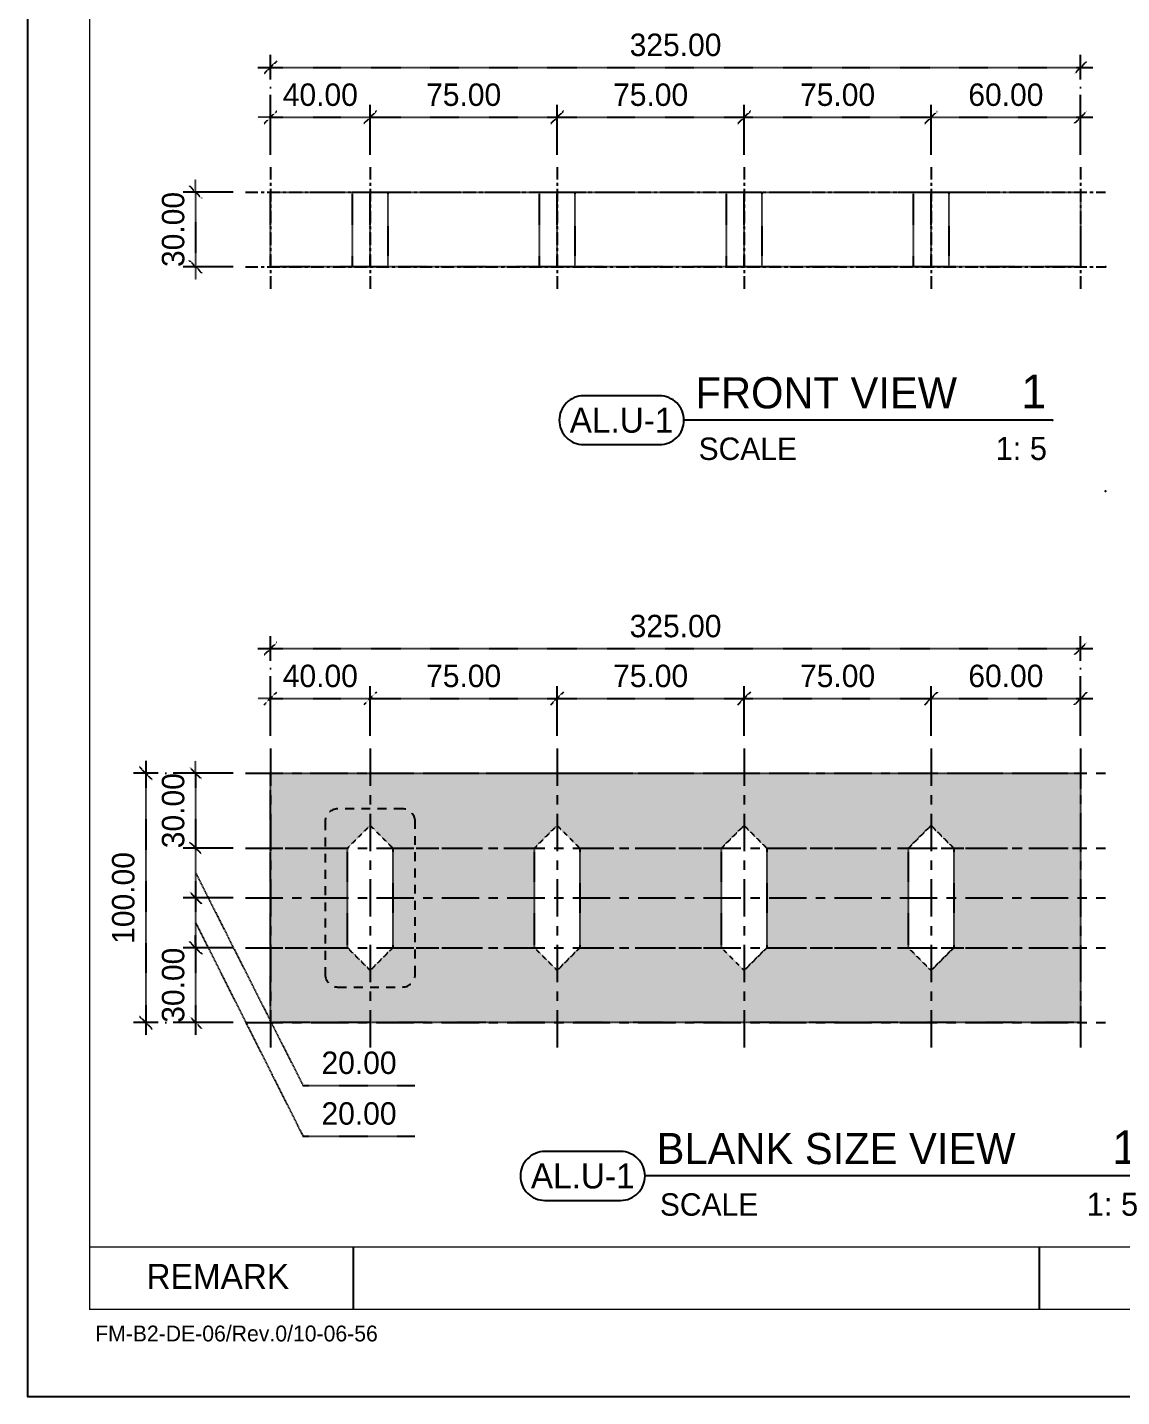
# Model space of a CAD drawing. Header units: millimetres. Extents: x -244126 to 368105, y -173968 to 259060.
# Drawn here: x 12507 to 12946, y 58173 to 58722 of the extents above; entities that cross this region are included whole.
import ezdxf
from ezdxf.enums import TextEntityAlignment as Align

# ---------------------------------------------------------------- set-up
doc = ezdxf.new("R2010")
doc.units = ezdxf.units.MM
doc.header["$MEASUREMENT"] = 0
for name, pattern in [('005_GG_TA_LINE', [13.75, 5, -1.25, 1.25, -1.25, 5]), ('015_GG_TA_LINE', [41.25, 15, -3.75, 3.75, -3.75, 15]), ('ACAD_ISO04W100', [30, 24, -3, 0, -3]), ('BORDER2', [22.225, 6.35, -3.175, 6.35, -3.175, 0, -3.175]), ('CENTER', [2, 1.25, -0.25, 0.25, -0.25]), ('TA_GL_000.00010', [0.000275, 0.0001, -2.5e-05, 2.5e-05, -2.5e-05, 0.0001]), ('TA_GL_005.00', [13.75, 5, -1.25, 1.25, -1.25, 5]), ('TA_HL_000.90000', [5.85, 3.195, -2.655]), ('TA_HL_001.00', [6.5, 3.55, -2.95])]:
    doc.linetypes.add(name, pattern=pattern)
for name, color, linetype in [('000 - D I M', 6, 'Continuous'), ('000 - GRID', 8, 'CENTER'), ('000 - H A T C H', 8, 'Continuous'), ('000 - L I N E 0.1', 1, 'Continuous'), ('000 - SYMBOL CON', 1, 'Continuous'), ('000 - T E X T', 4, 'Continuous'), ('000 - TITLEBLOCK', 4, 'Continuous'), ('000 - WIPEOUT', 250, 'Continuous'), ('A11_ALU.SOLID SHEET', 7, 'Continuous'), ('A12_PERFORATED', 1, 'Continuous')]:
    doc.layers.add(name, color=color, linetype=linetype)
doc.styles.add('BROWALLIA', font='BrowalliaUPC.ttf')
doc.styles.add('century gothic111111', font='CordiaUPC.ttf')
doc.styles.add('Cetury Gothic', font='GOTHIC.TTF')
doc.styles.add('CORDIA', font='cordia.shx')
doc.styles.add('MtXpl_BrowalliaUPC', font='BrowalliaUPC.ttf')
doc.styles.add('TA', font='Cordia New.ttf', dxfattribs={"height": 4.5})
doc.dimstyles.new('DIM E-E', dxfattribs={"dimscale": 2, "dimtxt": 0.18, "dimasz": 0.1, "dimexe": 0.1, "dimexo": 0.1, "dimgap": 0.09, "dimtad": 1, "dimtoh": 1, "dimzin": 0, "dimdsep": 46, "dimtxsty": 'CORDIA', "dimblk": 'OBLIQUE', "dimcen": 0.1, "dimdle": 0.1, "dimclrd": 40, "dimclre": 140, "dimclrt": 3, "dimadec": 0, "dimazin": 0, "dimtfac": 1, "dimtix": 1, "dimtmove": 2, "dimatfit": 3, "dimfxl": 1, "dimtolj": 1, "dimtzin": 0, "dimarcsym": 0})

# ---------------------------------------------------------------- blocks, each defined once
blk = doc.blocks.new('A$Ccf43f4ec')
at = {"linetype": 'TA_GL_000.00010'}
blk.add_wipeout([(-9.07, 0), (0, 9.07), (9.07, 0), (9.07, -40), (0, -49.07), (-9.07, -40)], dxfattribs=at).dxf.layer = '000 - WIPEOUT'
at = {"color": 3, "linetype": 'TA_GL_000.00010'}
blk.add_lwpolyline([(-9.07, 0), (0, 9.07), (9.07, 0), (9.07, -40), (0, -49.07), (-9.07, -40)], close=True, dxfattribs=at)
blk = doc.blocks.new('A$Cfd196da9')
at = {"color": 0, "linetype": 'ByBlock', "const_width": 0.1}
blk.add_lwpolyline([(-143.5, -98), (96.5, -98), (96.5, 99), (-143.5, 99)], close=True, dxfattribs=at)
blk = doc.blocks.new('*U1676')
at = {"linetype": '005_GG_TA_LINE'}
blk.add_point((125, 150), dxfattribs=at)
at = {"layer": '000 - L I N E 0.1', "color": 21, "linetype": 'Continuous'}
blk.add_lwpolyline([(0, 35.6), (0, 0), (35.6, 0)], dxfattribs=at)
at = {"layer": '000 - T E X T', "color": 3}
for p, q in [((130.74, 60), (130.74, 35)), ((405.94, 35), (405.94, 60))]:
    blk.add_line(p, q, dxfattribs=at)
at = {"layer": '000 - T E X T', "color": 3, "const_width": 0.5}
blk.add_lwpolyline([(25, 60), (1225, 60)], dxfattribs=at)
at = {"layer": '000 - TITLEBLOCK', "color": 250}
blk.add_lwpolyline([(0, 0), (1485, 0), (1485, 1050), (0, 1050)], close=True, dxfattribs=at)
at = {"layer": '000 - T E X T', "color": 3, "xscale": 5, "yscale": 5, "zscale": 5}
blk.add_blockref('A$Cfd196da9', (742.5, 525), dxfattribs=at)
at = {"color": 4, "insert": (47.79, 53.2), "char_height": 10, "width": 570.6175, "attachment_point": 1, "style": 'BROWALLIA'}
blk.add_mtext('{\\fCentury Gothic|b0|i0|c0|p34;REMARK}', dxfattribs=at)
at = {"color": 4, "style": 'TA'}
blk.add_attdef('PAPER_SIZE', text='', height=6.25, dxfattribs=at).set_placement((1421.5, 24.94), align=Align.MIDDLE_RIGHT)
blk.add_attdef('SCALE_SIZE', text='', height=6.25, dxfattribs=at).set_placement((1433.78, 25.07), align=Align.MIDDLE_LEFT)
at = {"layer": '000 - H A T C H', "color": 4, "insert": (27.18, 28.49), "char_height": 6.3569, "attachment_point": 1, "style": 'century gothic111111'}
blk.add_mtext('FM-B2-DE-06/Rev.0/10-06-56', dxfattribs=at)
at = {"layer": '000 - T E X T', "color": 250, "style": 'TA'}
for tag, height, p in [('SUPERLINK', 5, (43.16, 1039.41)), ('NAMEFILE', 5, (43.16, 1029.41)), ('SC', 100, (8.41, 938.03))]:
    blk.add_attdef(tag, text='', height=height, dxfattribs=at).set_placement(p, align=Align.MIDDLE_LEFT)
at = {"layer": '000 - T E X T', "color": 4, "style": 'TA'}
for tag, height, p in [('NAME_JOB_1', 5, (1309.16, 845.63)), ('NAME_JOB_2', 5, (1309.16, 834.72)), ('NAME_PROJECT_1', 7.5, (1234.52, 797.42)), ('NAME_PROJECT_2', 7.5, (1234.52, 778.92)), ('NAME_PROJECT_3', 7.5, (1234.52, 760.42)), ('CODE_VALUE_1', 4.75, (1302.87, 722.8)), ('CODE_VALUE_2', 4.75, (1302.87, 707.8)), ('PART_NAME_VALUE_1', 4.75, (1302.87, 689.69)), ('PART_NAME_VALUE_2', 4.75, (1302.87, 674.69)), ('PART_NAME_VALUE_3', 4.75, (1302.87, 659.69)), ('MATTERIAL_VALUE_1', 9, (1304.89, 642.26)), ('SPEC_VALUE', 9, (1304.89, 621.71)), ('THICKNESS_VALUE', 9, (1304.89, 601.32)), ('COATING_VALUE_1', 9, (1304.89, 581.25)), ('COATING_VALUE_2', 9, (1304.89, 561.18)), ('NAME_TITLE_1', 6, (1236.27, 194.04)), ('NAME_TITLE_2', 6, (1236.27, 177.39)), ('NAME_TITLE_3', 6, (1236.27, 160.74)), ('DRAWING_NO1', 6, (1236.53, 82.29)), ('DRAWING_NO2', 6, (1236.53, 62.29))]:
    blk.add_attdef(tag, text='', height=height, dxfattribs=at).set_placement(p, align=Align.MIDDLE_LEFT)
for tag, p in [('NAME_DAFT', (1383.53, 340.54)), ('NAME_CHECKED', (1383.53, 306.49)), ('NAME_DESIGNER', (1383.53, 273.03)), ('NAME_DESIGN_MGR', (1383.53, 237.79))]:
    blk.add_attdef(tag, text='', height=9, dxfattribs=at).set_placement(p, align=Align.MIDDLE_CENTER)
for tag, p, height in [('REV', (1383.82, 125.62), 9.38), ('NAME_REMARK', (138.21, 43.26), 10)]:
    blk.add_attdef(tag, p, '', height=height, dxfattribs=at)
at = {"layer": '000 - T E X T', "color": 4, "style": 'Cetury Gothic'}
for tag, p in [('SHEET_NO.', (1403.95, 84.99)), ('TOTAL_SHEET_NO.', (1402.41, 44.1))]:
    blk.add_attdef(tag, text='', height=9, dxfattribs=at).set_placement(p, align=Align.CENTER)
blk = doc.blocks.new('_Oblique')
at = {"color": 0, "linetype": 'ByBlock', "lineweight": -2}
blk.add_line((-0.5, -0.5), (0.5, 0.5), dxfattribs=at)
blk = doc.blocks.new('*D4380')
at = {"layer": '000 - D I M', "color": 140, "linetype": 'ACAD_ISO04W100', "lineweight": -2, "transparency": 16777216}
for p, q in [((12604.59, 58437.85), (12604.59, 58477.85)), ((12929.59, 58437.85), (12929.59, 58477.85))]:
    blk.add_line(p, q, dxfattribs=at)
at = {"layer": '000 - D I M', "color": 40, "linetype": 'TA_GL_000.00010', "lineweight": -2, "transparency": 16777216}
blk.add_line((12599.59, 58472.85), (12934.59, 58472.85), dxfattribs=at)
at = {"layer": 'Defpoints', "color": 0, "linetype": 'TA_GL_000.00010', "transparency": 16777216}
for p in [(12929.59, 58472.85), (12604.59, 58432.85), (12929.59, 58432.85)]:
    blk.add_point(p, dxfattribs=at)
at = {"layer": '000 - D I M', "color": 40, "linetype": 'TA_GL_000.00010', "lineweight": -2, "transparency": 16777216, "xscale": 5, "yscale": 5, "zscale": 5, "rotation": 180}
blk.add_blockref('_Oblique', (12604.59, 58472.85), dxfattribs=at)
at = {"layer": '000 - D I M', "color": 40, "linetype": 'TA_GL_000.00010', "lineweight": -2, "transparency": 16777216, "xscale": 5, "yscale": 5, "zscale": 5}
blk.add_blockref('_Oblique', (12929.59, 58472.85), dxfattribs=at)
at = {"layer": '000 - D I M', "color": 3, "linetype": 'TA_GL_000.00010', "transparency": 16777216, "insert": (12767.09, 58481.85), "char_height": 9, "attachment_point": 5, "style": 'CORDIA'}
blk.add_mtext('\\A1;325.00', dxfattribs=at)
blk = doc.blocks.new('*D4381')
at = {"layer": '000 - D I M', "color": 140, "linetype": 'ACAD_ISO04W100', "lineweight": -2, "transparency": 16777216}
for p, q in [((12604.59, 58437.85), (12604.59, 58457.85)), ((12644.59, 58437.85), (12644.59, 58457.85))]:
    blk.add_line(p, q, dxfattribs=at)
at = {"layer": '000 - D I M', "color": 40, "linetype": 'TA_GL_000.00010', "lineweight": -2, "transparency": 16777216}
for p, q in [((12604.59, 58452.85), (12599.59, 58452.85)), ((12604.59, 58452.85), (12644.59, 58452.85)), ((12644.59, 58452.85), (12649.59, 58452.85))]:
    blk.add_line(p, q, dxfattribs=at)
at = {"layer": 'Defpoints', "color": 0, "linetype": 'TA_GL_000.00010', "transparency": 16777216}
for p in [(12644.59, 58452.85), (12604.59, 58432.85), (12644.59, 58432.85)]:
    blk.add_point(p, dxfattribs=at)
at = {"layer": '000 - D I M', "color": 40, "linetype": 'TA_GL_000.00010', "lineweight": -2, "transparency": 16777216, "xscale": 5, "yscale": 5, "zscale": 5}
blk.add_blockref('_Oblique', (12604.59, 58452.85), dxfattribs=at)
at = {"layer": '000 - D I M', "color": 40, "linetype": 'TA_GL_000.00010', "lineweight": -2, "transparency": 16777216, "xscale": 5, "yscale": 5, "zscale": 5, "rotation": 180}
blk.add_blockref('_Oblique', (12644.59, 58452.85), dxfattribs=at)
at = {"layer": '000 - D I M', "color": 3, "linetype": 'TA_GL_000.00010', "transparency": 16777216, "insert": (12624.59, 58461.85), "char_height": 9, "attachment_point": 5, "style": 'CORDIA'}
blk.add_mtext('\\A1;40.00', dxfattribs=at)
blk = doc.blocks.new('*D4382')
at = {"layer": '000 - D I M', "color": 140, "linetype": 'ACAD_ISO04W100', "lineweight": -2, "transparency": 16777216}
for p, q in [((12644.59, 58437.85), (12644.59, 58457.85)), ((12719.59, 58437.85), (12719.59, 58457.85))]:
    blk.add_line(p, q, dxfattribs=at)
at = {"layer": '000 - D I M', "color": 40, "linetype": 'TA_GL_000.00010', "lineweight": -2, "transparency": 16777216}
blk.add_line((12639.59, 58452.85), (12724.59, 58452.85), dxfattribs=at)
at = {"layer": 'Defpoints', "color": 0, "linetype": 'TA_GL_000.00010', "transparency": 16777216}
for p in [(12719.59, 58452.85), (12644.59, 58432.85), (12719.59, 58432.85)]:
    blk.add_point(p, dxfattribs=at)
at = {"layer": '000 - D I M', "color": 40, "linetype": 'TA_GL_000.00010', "lineweight": -2, "transparency": 16777216, "xscale": 5, "yscale": 5, "zscale": 5, "rotation": 180}
blk.add_blockref('_Oblique', (12644.59, 58452.85), dxfattribs=at)
at = {"layer": '000 - D I M', "color": 40, "linetype": 'TA_GL_000.00010', "lineweight": -2, "transparency": 16777216, "xscale": 5, "yscale": 5, "zscale": 5}
blk.add_blockref('_Oblique', (12719.59, 58452.85), dxfattribs=at)
at = {"layer": '000 - D I M', "color": 3, "linetype": 'TA_GL_000.00010', "transparency": 16777216, "insert": (12682.09, 58461.85), "char_height": 9, "attachment_point": 5, "style": 'CORDIA'}
blk.add_mtext('\\A1;75.00', dxfattribs=at)
blk = doc.blocks.new('*D4383')
at = {"layer": '000 - D I M', "color": 140, "linetype": 'ACAD_ISO04W100', "lineweight": -2, "transparency": 16777216}
for p, q in [((12719.59, 58437.85), (12719.59, 58457.85)), ((12794.59, 58437.85), (12794.59, 58457.85))]:
    blk.add_line(p, q, dxfattribs=at)
at = {"layer": '000 - D I M', "color": 40, "linetype": 'TA_GL_000.00010', "lineweight": -2, "transparency": 16777216}
blk.add_line((12714.59, 58452.85), (12799.59, 58452.85), dxfattribs=at)
at = {"layer": 'Defpoints', "color": 0, "linetype": 'TA_GL_000.00010', "transparency": 16777216}
for p in [(12794.59, 58452.85), (12719.59, 58432.85), (12794.59, 58432.85)]:
    blk.add_point(p, dxfattribs=at)
at = {"layer": '000 - D I M', "color": 40, "linetype": 'TA_GL_000.00010', "lineweight": -2, "transparency": 16777216, "xscale": 5, "yscale": 5, "zscale": 5, "rotation": 180}
blk.add_blockref('_Oblique', (12719.59, 58452.85), dxfattribs=at)
at = {"layer": '000 - D I M', "color": 40, "linetype": 'TA_GL_000.00010', "lineweight": -2, "transparency": 16777216, "xscale": 5, "yscale": 5, "zscale": 5}
blk.add_blockref('_Oblique', (12794.59, 58452.85), dxfattribs=at)
at = {"layer": '000 - D I M', "color": 3, "linetype": 'TA_GL_000.00010', "transparency": 16777216, "insert": (12757.09, 58461.85), "char_height": 9, "attachment_point": 5, "style": 'CORDIA'}
blk.add_mtext('\\A1;75.00', dxfattribs=at)
blk = doc.blocks.new('*D4384')
at = {"layer": '000 - D I M', "color": 140, "linetype": 'ACAD_ISO04W100', "lineweight": -2, "transparency": 16777216}
for p, q in [((12794.59, 58437.85), (12794.59, 58457.85)), ((12869.59, 58437.85), (12869.59, 58457.85))]:
    blk.add_line(p, q, dxfattribs=at)
at = {"layer": '000 - D I M', "color": 40, "linetype": 'TA_GL_000.00010', "lineweight": -2, "transparency": 16777216}
blk.add_line((12789.59, 58452.85), (12874.59, 58452.85), dxfattribs=at)
at = {"layer": 'Defpoints', "color": 0, "linetype": 'TA_GL_000.00010', "transparency": 16777216}
for p in [(12869.59, 58452.85), (12794.59, 58432.85), (12869.59, 58432.85)]:
    blk.add_point(p, dxfattribs=at)
at = {"layer": '000 - D I M', "color": 40, "linetype": 'TA_GL_000.00010', "lineweight": -2, "transparency": 16777216, "xscale": 5, "yscale": 5, "zscale": 5, "rotation": 180}
blk.add_blockref('_Oblique', (12794.59, 58452.85), dxfattribs=at)
at = {"layer": '000 - D I M', "color": 40, "linetype": 'TA_GL_000.00010', "lineweight": -2, "transparency": 16777216, "xscale": 5, "yscale": 5, "zscale": 5}
blk.add_blockref('_Oblique', (12869.59, 58452.85), dxfattribs=at)
at = {"layer": '000 - D I M', "color": 3, "linetype": 'TA_GL_000.00010', "transparency": 16777216, "insert": (12832.09, 58461.85), "char_height": 9, "attachment_point": 5, "style": 'CORDIA'}
blk.add_mtext('\\A1;75.00', dxfattribs=at)
blk = doc.blocks.new('*D4385')
at = {"layer": '000 - D I M', "color": 140, "linetype": 'ACAD_ISO04W100', "lineweight": -2, "transparency": 16777216}
for p, q in [((12869.59, 58437.85), (12869.59, 58457.85)), ((12929.59, 58437.85), (12929.59, 58457.85))]:
    blk.add_line(p, q, dxfattribs=at)
at = {"layer": '000 - D I M', "color": 40, "linetype": 'TA_GL_000.00010', "lineweight": -2, "transparency": 16777216}
blk.add_line((12864.59, 58452.85), (12934.59, 58452.85), dxfattribs=at)
at = {"layer": 'Defpoints', "color": 0, "linetype": 'TA_GL_000.00010', "transparency": 16777216}
for p in [(12929.59, 58452.85), (12869.59, 58432.85), (12929.59, 58432.85)]:
    blk.add_point(p, dxfattribs=at)
at = {"layer": '000 - D I M', "color": 40, "linetype": 'TA_GL_000.00010', "lineweight": -2, "transparency": 16777216, "xscale": 5, "yscale": 5, "zscale": 5, "rotation": 180}
blk.add_blockref('_Oblique', (12869.59, 58452.85), dxfattribs=at)
at = {"layer": '000 - D I M', "color": 40, "linetype": 'TA_GL_000.00010', "lineweight": -2, "transparency": 16777216, "xscale": 5, "yscale": 5, "zscale": 5}
blk.add_blockref('_Oblique', (12929.59, 58452.85), dxfattribs=at)
at = {"layer": '000 - D I M', "color": 3, "linetype": 'TA_GL_000.00010', "transparency": 16777216, "insert": (12899.59, 58461.85), "char_height": 9, "attachment_point": 5, "style": 'CORDIA'}
blk.add_mtext('\\A1;60.00', dxfattribs=at)
blk = doc.blocks.new('*D4386')
at = {"layer": '000 - D I M', "color": 40, "linetype": 'TA_GL_000.00010', "lineweight": -2, "transparency": 16777216}
for p, q in [((12574.59, 58422.85), (12574.59, 58427.85)), ((12574.59, 58422.85), (12574.59, 58392.85)), ((12574.59, 58392.85), (12574.59, 58387.85))]:
    blk.add_line(p, q, dxfattribs=at)
at = {"layer": '000 - D I M', "color": 140, "linetype": 'ACAD_ISO04W100', "lineweight": -2, "transparency": 16777216}
for p, q in [((12589.59, 58422.85), (12569.59, 58422.85)), ((12589.59, 58392.85), (12569.59, 58392.85))]:
    blk.add_line(p, q, dxfattribs=at)
at = {"layer": 'Defpoints', "color": 0, "linetype": 'TA_GL_000.00010', "transparency": 16777216}
for p in [(12594.59, 58422.85), (12574.59, 58392.85), (12594.59, 58392.85)]:
    blk.add_point(p, dxfattribs=at)
at = {"layer": '000 - D I M', "color": 40, "linetype": 'TA_GL_000.00010', "lineweight": -2, "transparency": 16777216, "xscale": 5, "yscale": 5, "zscale": 5}
for p, rotation in [((12574.59, 58422.85), 270), ((12574.59, 58392.85), 90)]:
    blk.add_blockref('_Oblique', p, dxfattribs=dict(at, rotation=rotation))
at = {"layer": '000 - D I M', "color": 3, "linetype": 'TA_GL_000.00010', "transparency": 16777216, "insert": (12565.59, 58407.85), "char_height": 9, "attachment_point": 5, "rotation": 90, "style": 'CORDIA'}
blk.add_mtext('\\A1;30.00', dxfattribs=at)
blk = doc.blocks.new('*D4387')
at = {"layer": '000 - D I M', "color": 40, "linetype": 'TA_GL_000.00010', "lineweight": -2, "transparency": 16777216}
for p, q in [((12574.59, 58397.85), (12574.59, 58367.85)), ((12574.59, 58382.85), (12617.62, 58297.68)), ((12617.62, 58297.68), (12662.62, 58297.68))]:
    blk.add_line(p, q, dxfattribs=at)
at = {"layer": '000 - D I M', "color": 140, "linetype": 'ACAD_ISO04W100', "lineweight": -2, "transparency": 16777216}
for p, q in [((12589.59, 58392.85), (12569.59, 58392.85)), ((12589.59, 58372.85), (12569.59, 58372.85))]:
    blk.add_line(p, q, dxfattribs=at)
at = {"layer": 'Defpoints', "color": 0, "linetype": 'TA_GL_000.00010', "transparency": 16777216}
for p in [(12594.59, 58392.85), (12574.59, 58372.85), (12594.59, 58372.85)]:
    blk.add_point(p, dxfattribs=at)
at = {"layer": '000 - D I M', "color": 40, "linetype": 'TA_GL_000.00010', "lineweight": -2, "transparency": 16777216, "xscale": 5, "yscale": 5, "zscale": 5}
for p, rotation in [((12574.59, 58392.85), 90), ((12574.59, 58372.85), 270)]:
    blk.add_blockref('_Oblique', p, dxfattribs=dict(at, rotation=rotation))
at = {"layer": '000 - D I M', "color": 3, "linetype": 'TA_GL_000.00010', "transparency": 16777216, "insert": (12640.12, 58306.68), "char_height": 9, "attachment_point": 5, "style": 'CORDIA'}
blk.add_mtext('\\A1;20.00', dxfattribs=at)
blk = doc.blocks.new('*D4388')
at = {"layer": '000 - D I M', "color": 40, "linetype": 'TA_GL_000.00010', "lineweight": -2, "transparency": 16777216}
for p, q in [((12574.59, 58377.85), (12574.59, 58347.85)), ((12574.59, 58362.85), (12617.62, 58277.35)), ((12617.62, 58277.35), (12662.62, 58277.35))]:
    blk.add_line(p, q, dxfattribs=at)
at = {"layer": '000 - D I M', "color": 140, "linetype": 'ACAD_ISO04W100', "lineweight": -2, "transparency": 16777216}
for p, q in [((12589.59, 58372.85), (12569.59, 58372.85)), ((12589.59, 58352.85), (12569.59, 58352.85))]:
    blk.add_line(p, q, dxfattribs=at)
at = {"layer": 'Defpoints', "color": 0, "linetype": 'TA_GL_000.00010', "transparency": 16777216}
for p in [(12594.59, 58372.85), (12574.59, 58352.85), (12594.59, 58352.85)]:
    blk.add_point(p, dxfattribs=at)
at = {"layer": '000 - D I M', "color": 40, "linetype": 'TA_GL_000.00010', "lineweight": -2, "transparency": 16777216, "xscale": 5, "yscale": 5, "zscale": 5}
for p, rotation in [((12574.59, 58372.85), 90), ((12574.59, 58352.85), 270)]:
    blk.add_blockref('_Oblique', p, dxfattribs=dict(at, rotation=rotation))
at = {"layer": '000 - D I M', "color": 3, "linetype": 'TA_GL_000.00010', "transparency": 16777216, "insert": (12640.12, 58286.35), "char_height": 9, "attachment_point": 5, "style": 'CORDIA'}
blk.add_mtext('\\A1;20.00', dxfattribs=at)
blk = doc.blocks.new('*D4389')
at = {"layer": '000 - D I M', "color": 40, "linetype": 'TA_GL_000.00010', "lineweight": -2, "transparency": 16777216}
for p, q in [((12574.59, 58352.85), (12574.59, 58357.85)), ((12574.59, 58352.85), (12574.59, 58322.85)), ((12574.59, 58322.85), (12574.59, 58317.85))]:
    blk.add_line(p, q, dxfattribs=at)
at = {"layer": '000 - D I M', "color": 140, "linetype": 'ACAD_ISO04W100', "lineweight": -2, "transparency": 16777216}
for p, q in [((12589.59, 58352.85), (12569.59, 58352.85)), ((12589.59, 58322.85), (12569.59, 58322.85))]:
    blk.add_line(p, q, dxfattribs=at)
at = {"layer": 'Defpoints', "color": 0, "linetype": 'TA_GL_000.00010', "transparency": 16777216}
for p in [(12594.59, 58352.85), (12574.59, 58322.85), (12594.59, 58322.85)]:
    blk.add_point(p, dxfattribs=at)
at = {"layer": '000 - D I M', "color": 40, "linetype": 'TA_GL_000.00010', "lineweight": -2, "transparency": 16777216, "xscale": 5, "yscale": 5, "zscale": 5}
for p, rotation in [((12574.59, 58352.85), 270), ((12574.59, 58322.85), 90)]:
    blk.add_blockref('_Oblique', p, dxfattribs=dict(at, rotation=rotation))
at = {"layer": '000 - D I M', "color": 3, "linetype": 'TA_GL_000.00010', "transparency": 16777216, "insert": (12565.59, 58337.85), "char_height": 9, "attachment_point": 5, "rotation": 90, "style": 'CORDIA'}
blk.add_mtext('\\A1;30.00', dxfattribs=at)
blk = doc.blocks.new('*D4390')
at = {"layer": '000 - D I M', "color": 40, "linetype": 'TA_GL_000.00010', "lineweight": -2, "transparency": 16777216}
blk.add_line((12554.59, 58427.85), (12554.59, 58317.85), dxfattribs=at)
at = {"layer": '000 - D I M', "color": 140, "linetype": 'ACAD_ISO04W100', "lineweight": -2, "transparency": 16777216}
for p, q in [((12589.59, 58422.85), (12549.59, 58422.85)), ((12589.59, 58322.85), (12549.59, 58322.85))]:
    blk.add_line(p, q, dxfattribs=at)
at = {"layer": 'Defpoints', "color": 0, "linetype": 'TA_GL_000.00010', "transparency": 16777216}
for p in [(12594.59, 58422.85), (12554.59, 58322.85), (12594.59, 58322.85)]:
    blk.add_point(p, dxfattribs=at)
at = {"layer": '000 - D I M', "color": 40, "linetype": 'TA_GL_000.00010', "lineweight": -2, "transparency": 16777216, "xscale": 5, "yscale": 5, "zscale": 5}
for p, rotation in [((12554.59, 58422.85), 90), ((12554.59, 58322.85), 270)]:
    blk.add_blockref('_Oblique', p, dxfattribs=dict(at, rotation=rotation))
at = {"layer": '000 - D I M', "color": 3, "linetype": 'TA_GL_000.00010', "transparency": 16777216, "insert": (12545.59, 58372.85), "char_height": 9, "attachment_point": 5, "rotation": 90, "style": 'CORDIA'}
blk.add_mtext('\\A1;100.00', dxfattribs=at)
blk = doc.blocks.new('*U874')
at = {"color": 4}
blk.add_line((-4.26, 5.7), (-44.26, 5.7), dxfattribs=at)
at = {"linetype": 'TA_GL_000.00010'}
blk.add_point((0, 18), dxfattribs=at)
for p in [(-4.26, 5.7), (0, 0)]:
    blk.add_point(p)
at = {"layer": '000 - SYMBOL CON', "color": 0, "linetype": 'ByBlock'}
blk.add_lwpolyline([(-52.3, 7.66, 0.414214), (-54.26, 5.7, 0.414214), (-52.3, 3.74), (-46.22, 3.74, 0.414214), (-44.26, 5.7, 0.414214), (-46.22, 7.66)], format="xyb", close=True, dxfattribs=at)
at = {"color": 4, "linetype": 'BORDER2', "style": 'Cetury Gothic'}
blk.add_text('SCALE', height=1.8, dxfattribs=at).set_placement((-43.07, 2.51))
at = {"color": 0, "style": 'TA'}
for tag, p in [('HEADING2', (-43.33, 10.65)), ('HEADING', (-43.33, 6.65))]:
    blk.add_attdef(tag, p, '', height=2.5, dxfattribs=at)
for tag, height, p in [('LO', 2.7, (-4.76, 6.65)), ('SC', 1.85, (-4.7, 2.51))]:
    blk.add_attdef(tag, text='', height=height, dxfattribs=at).set_placement(p, align=Align.RIGHT)
at = {"layer": '000 - T E X T', "color": 0, "style": 'MtXpl_BrowalliaUPC'}
blk.add_attdef('NO.CODE', text='', height=2, dxfattribs=at).set_placement((-49.26, 5.7), align=Align.MIDDLE_CENTER)
blk = doc.blocks.new('*D4405')
at = {"layer": '000 - D I M', "color": 40, "linetype": 'TA_GL_000.00010', "lineweight": -2, "transparency": 16777216}
for p, q in [((12574.59, 58655.96), (12574.59, 58660.96)), ((12574.59, 58655.96), (12574.59, 58625.96)), ((12574.59, 58625.96), (12574.59, 58620.96))]:
    blk.add_line(p, q, dxfattribs=at)
at = {"layer": '000 - D I M', "color": 140, "linetype": 'ACAD_ISO04W100', "lineweight": -2, "transparency": 16777216}
for p, q in [((12589.59, 58655.96), (12569.59, 58655.96)), ((12589.59, 58625.96), (12569.59, 58625.96))]:
    blk.add_line(p, q, dxfattribs=at)
at = {"layer": 'Defpoints', "color": 0, "linetype": 'TA_GL_000.00010', "transparency": 16777216}
for p in [(12594.59, 58655.96), (12574.59, 58625.96), (12594.59, 58625.96)]:
    blk.add_point(p, dxfattribs=at)
at = {"layer": '000 - D I M', "color": 40, "linetype": 'TA_GL_000.00010', "lineweight": -2, "transparency": 16777216, "xscale": 5, "yscale": 5, "zscale": 5}
for p, rotation in [((12574.59, 58655.96), 270), ((12574.59, 58625.96), 90)]:
    blk.add_blockref('_Oblique', p, dxfattribs=dict(at, rotation=rotation))
at = {"layer": '000 - D I M', "color": 3, "linetype": 'TA_GL_000.00010', "transparency": 16777216, "insert": (12565.59, 58640.96), "char_height": 9, "attachment_point": 5, "rotation": 90, "style": 'CORDIA'}
blk.add_mtext('\\A1;30.00', dxfattribs=at)
blk = doc.blocks.new('*D4406')
at = {"layer": '000 - D I M', "color": 140, "linetype": 'ACAD_ISO04W100', "lineweight": -2, "transparency": 16777216}
for p, q in [((12604.59, 58670.96), (12604.59, 58690.96)), ((12644.59, 58670.96), (12644.59, 58690.96))]:
    blk.add_line(p, q, dxfattribs=at)
at = {"layer": '000 - D I M', "color": 40, "linetype": 'TA_GL_000.00010', "lineweight": -2, "transparency": 16777216}
for p, q in [((12604.59, 58685.96), (12599.59, 58685.96)), ((12604.59, 58685.96), (12644.59, 58685.96)), ((12644.59, 58685.96), (12649.59, 58685.96))]:
    blk.add_line(p, q, dxfattribs=at)
at = {"layer": 'Defpoints', "color": 0, "linetype": 'TA_GL_000.00010', "transparency": 16777216}
for p in [(12644.59, 58685.96), (12604.59, 58665.96), (12644.59, 58665.96)]:
    blk.add_point(p, dxfattribs=at)
at = {"layer": '000 - D I M', "color": 40, "linetype": 'TA_GL_000.00010', "lineweight": -2, "transparency": 16777216, "xscale": 5, "yscale": 5, "zscale": 5}
blk.add_blockref('_Oblique', (12604.59, 58685.96), dxfattribs=at)
at = {"layer": '000 - D I M', "color": 40, "linetype": 'TA_GL_000.00010', "lineweight": -2, "transparency": 16777216, "xscale": 5, "yscale": 5, "zscale": 5, "rotation": 180}
blk.add_blockref('_Oblique', (12644.59, 58685.96), dxfattribs=at)
at = {"layer": '000 - D I M', "color": 3, "linetype": 'TA_GL_000.00010', "transparency": 16777216, "insert": (12624.59, 58694.96), "char_height": 9, "attachment_point": 5, "style": 'CORDIA'}
blk.add_mtext('\\A1;40.00', dxfattribs=at)
blk = doc.blocks.new('*D4407')
at = {"layer": '000 - D I M', "color": 140, "linetype": 'ACAD_ISO04W100', "lineweight": -2, "transparency": 16777216}
for p, q in [((12644.59, 58670.96), (12644.59, 58690.96)), ((12719.59, 58670.96), (12719.59, 58690.96))]:
    blk.add_line(p, q, dxfattribs=at)
at = {"layer": '000 - D I M', "color": 40, "linetype": 'TA_GL_000.00010', "lineweight": -2, "transparency": 16777216}
blk.add_line((12639.59, 58685.96), (12724.59, 58685.96), dxfattribs=at)
at = {"layer": 'Defpoints', "color": 0, "linetype": 'TA_GL_000.00010', "transparency": 16777216}
for p in [(12719.59, 58685.96), (12644.59, 58665.96), (12719.59, 58665.96)]:
    blk.add_point(p, dxfattribs=at)
at = {"layer": '000 - D I M', "color": 40, "linetype": 'TA_GL_000.00010', "lineweight": -2, "transparency": 16777216, "xscale": 5, "yscale": 5, "zscale": 5, "rotation": 180}
blk.add_blockref('_Oblique', (12644.59, 58685.96), dxfattribs=at)
at = {"layer": '000 - D I M', "color": 40, "linetype": 'TA_GL_000.00010', "lineweight": -2, "transparency": 16777216, "xscale": 5, "yscale": 5, "zscale": 5}
blk.add_blockref('_Oblique', (12719.59, 58685.96), dxfattribs=at)
at = {"layer": '000 - D I M', "color": 3, "linetype": 'TA_GL_000.00010', "transparency": 16777216, "insert": (12682.09, 58694.96), "char_height": 9, "attachment_point": 5, "style": 'CORDIA'}
blk.add_mtext('\\A1;75.00', dxfattribs=at)
blk = doc.blocks.new('*D4408')
at = {"layer": '000 - D I M', "color": 140, "linetype": 'ACAD_ISO04W100', "lineweight": -2, "transparency": 16777216}
for p, q in [((12719.59, 58670.96), (12719.59, 58690.96)), ((12794.59, 58670.96), (12794.59, 58690.96))]:
    blk.add_line(p, q, dxfattribs=at)
at = {"layer": '000 - D I M', "color": 40, "linetype": 'TA_GL_000.00010', "lineweight": -2, "transparency": 16777216}
blk.add_line((12714.59, 58685.96), (12799.59, 58685.96), dxfattribs=at)
at = {"layer": 'Defpoints', "color": 0, "linetype": 'TA_GL_000.00010', "transparency": 16777216}
for p in [(12794.59, 58685.96), (12719.59, 58665.96), (12794.59, 58665.96)]:
    blk.add_point(p, dxfattribs=at)
at = {"layer": '000 - D I M', "color": 40, "linetype": 'TA_GL_000.00010', "lineweight": -2, "transparency": 16777216, "xscale": 5, "yscale": 5, "zscale": 5, "rotation": 180}
blk.add_blockref('_Oblique', (12719.59, 58685.96), dxfattribs=at)
at = {"layer": '000 - D I M', "color": 40, "linetype": 'TA_GL_000.00010', "lineweight": -2, "transparency": 16777216, "xscale": 5, "yscale": 5, "zscale": 5}
blk.add_blockref('_Oblique', (12794.59, 58685.96), dxfattribs=at)
at = {"layer": '000 - D I M', "color": 3, "linetype": 'TA_GL_000.00010', "transparency": 16777216, "insert": (12757.09, 58694.96), "char_height": 9, "attachment_point": 5, "style": 'CORDIA'}
blk.add_mtext('\\A1;75.00', dxfattribs=at)
blk = doc.blocks.new('*D4409')
at = {"layer": '000 - D I M', "color": 140, "linetype": 'ACAD_ISO04W100', "lineweight": -2, "transparency": 16777216}
for p, q in [((12794.59, 58670.96), (12794.59, 58690.96)), ((12869.59, 58670.96), (12869.59, 58690.96))]:
    blk.add_line(p, q, dxfattribs=at)
at = {"layer": '000 - D I M', "color": 40, "linetype": 'TA_GL_000.00010', "lineweight": -2, "transparency": 16777216}
blk.add_line((12789.59, 58685.96), (12874.59, 58685.96), dxfattribs=at)
at = {"layer": 'Defpoints', "color": 0, "linetype": 'TA_GL_000.00010', "transparency": 16777216}
for p in [(12869.59, 58685.96), (12794.59, 58665.96), (12869.59, 58665.96)]:
    blk.add_point(p, dxfattribs=at)
at = {"layer": '000 - D I M', "color": 40, "linetype": 'TA_GL_000.00010', "lineweight": -2, "transparency": 16777216, "xscale": 5, "yscale": 5, "zscale": 5, "rotation": 180}
blk.add_blockref('_Oblique', (12794.59, 58685.96), dxfattribs=at)
at = {"layer": '000 - D I M', "color": 40, "linetype": 'TA_GL_000.00010', "lineweight": -2, "transparency": 16777216, "xscale": 5, "yscale": 5, "zscale": 5}
blk.add_blockref('_Oblique', (12869.59, 58685.96), dxfattribs=at)
at = {"layer": '000 - D I M', "color": 3, "linetype": 'TA_GL_000.00010', "transparency": 16777216, "insert": (12832.09, 58694.96), "char_height": 9, "attachment_point": 5, "style": 'CORDIA'}
blk.add_mtext('\\A1;75.00', dxfattribs=at)
blk = doc.blocks.new('*D4410')
at = {"layer": '000 - D I M', "color": 140, "linetype": 'ACAD_ISO04W100', "lineweight": -2, "transparency": 16777216}
for p, q in [((12869.59, 58670.96), (12869.59, 58690.96)), ((12929.59, 58670.96), (12929.59, 58690.96))]:
    blk.add_line(p, q, dxfattribs=at)
at = {"layer": '000 - D I M', "color": 40, "linetype": 'TA_GL_000.00010', "lineweight": -2, "transparency": 16777216}
blk.add_line((12864.59, 58685.96), (12934.59, 58685.96), dxfattribs=at)
at = {"layer": 'Defpoints', "color": 0, "linetype": 'TA_GL_000.00010', "transparency": 16777216}
for p in [(12929.59, 58685.96), (12869.59, 58665.96), (12929.59, 58665.96)]:
    blk.add_point(p, dxfattribs=at)
at = {"layer": '000 - D I M', "color": 40, "linetype": 'TA_GL_000.00010', "lineweight": -2, "transparency": 16777216, "xscale": 5, "yscale": 5, "zscale": 5, "rotation": 180}
blk.add_blockref('_Oblique', (12869.59, 58685.96), dxfattribs=at)
at = {"layer": '000 - D I M', "color": 40, "linetype": 'TA_GL_000.00010', "lineweight": -2, "transparency": 16777216, "xscale": 5, "yscale": 5, "zscale": 5}
blk.add_blockref('_Oblique', (12929.59, 58685.96), dxfattribs=at)
at = {"layer": '000 - D I M', "color": 3, "linetype": 'TA_GL_000.00010', "transparency": 16777216, "insert": (12899.59, 58694.96), "char_height": 9, "attachment_point": 5, "style": 'CORDIA'}
blk.add_mtext('\\A1;60.00', dxfattribs=at)
blk = doc.blocks.new('*D4411')
at = {"layer": '000 - D I M', "color": 140, "linetype": 'ACAD_ISO04W100', "lineweight": -2, "transparency": 16777216}
for p, q in [((12604.59, 58670.96), (12604.59, 58710.96)), ((12929.59, 58670.96), (12929.59, 58710.96))]:
    blk.add_line(p, q, dxfattribs=at)
at = {"layer": '000 - D I M', "color": 40, "linetype": 'TA_GL_000.00010', "lineweight": -2, "transparency": 16777216}
blk.add_line((12599.59, 58705.96), (12934.59, 58705.96), dxfattribs=at)
at = {"layer": 'Defpoints', "color": 0, "linetype": 'TA_GL_000.00010', "transparency": 16777216}
for p in [(12929.59, 58705.96), (12604.59, 58665.96), (12929.59, 58665.96)]:
    blk.add_point(p, dxfattribs=at)
at = {"layer": '000 - D I M', "color": 40, "linetype": 'TA_GL_000.00010', "lineweight": -2, "transparency": 16777216, "xscale": 5, "yscale": 5, "zscale": 5, "rotation": 180}
blk.add_blockref('_Oblique', (12604.59, 58705.96), dxfattribs=at)
at = {"layer": '000 - D I M', "color": 40, "linetype": 'TA_GL_000.00010', "lineweight": -2, "transparency": 16777216, "xscale": 5, "yscale": 5, "zscale": 5}
blk.add_blockref('_Oblique', (12929.59, 58705.96), dxfattribs=at)
at = {"layer": '000 - D I M', "color": 3, "linetype": 'TA_GL_000.00010', "transparency": 16777216, "insert": (12767.09, 58714.96), "char_height": 9, "attachment_point": 5, "style": 'CORDIA'}
blk.add_mtext('\\A1;325.00', dxfattribs=at)
blk = doc.blocks.new('*U876')
at = {"color": 4}
blk.add_line((-4.26, 5.7), (-33.83, 5.7), dxfattribs=at)
at = {"linetype": 'TA_GL_000.00010'}
blk.add_point((0, 18), dxfattribs=at)
for p in [(-4.26, 5.7), (0, 0)]:
    blk.add_point(p)
at = {"layer": '000 - SYMBOL CON', "color": 0, "linetype": 'ByBlock'}
blk.add_lwpolyline([(-41.87, 7.66, 0.414214), (-43.83, 5.7, 0.414214), (-41.87, 3.74), (-35.79, 3.74, 0.414214), (-33.83, 5.7, 0.414214), (-35.79, 7.66)], format="xyb", close=True, dxfattribs=at)
at = {"color": 4, "linetype": 'BORDER2', "style": 'Cetury Gothic'}
blk.add_text('SCALE', height=1.8, dxfattribs=at).set_placement((-32.65, 2.51))
at = {"color": 0, "style": 'TA'}
for tag, p in [('HEADING2', (-32.9, 10.65)), ('HEADING', (-32.9, 6.65))]:
    blk.add_attdef(tag, p, '', height=2.5, dxfattribs=at)
for tag, height, p in [('LO', 2.7, (-4.76, 6.65)), ('SC', 1.85, (-4.7, 2.51))]:
    blk.add_attdef(tag, text='', height=height, dxfattribs=at).set_placement(p, align=Align.RIGHT)
at = {"layer": '000 - T E X T', "color": 0, "style": 'MtXpl_BrowalliaUPC'}
blk.add_attdef('NO.CODE', text='', height=2, dxfattribs=at).set_placement((-38.83, 5.7), align=Align.MIDDLE_CENTER)
blk = doc.blocks.new('*U433')
at = {"color": 3}
blk.add_point((0, -325), dxfattribs=at)
at = {"layer": '000 - GRID', "color": 0, "linetype": 'ByBlock'}
blk.add_line((0, 10), (0, -335), dxfattribs=at)
at = {"layer": '000 - GRID', "color": 0}
blk.add_point((0, 0), dxfattribs=at)
at = {"style": 'TA', "flags": 1}
blk.add_attdef('LOCATION', (6, 6), '', height=4.5, dxfattribs=at)
blk = doc.blocks.new('*U432')
at = {"color": 3}
blk.add_point((0, -100), dxfattribs=at)
at = {"layer": '000 - GRID', "color": 0, "linetype": 'ByBlock'}
blk.add_line((0, 10), (0, -110), dxfattribs=at)
at = {"layer": '000 - GRID', "color": 0}
blk.add_point((0, 0), dxfattribs=at)
at = {"style": 'TA', "flags": 1}
blk.add_attdef('LOCATION', (6, 6), '', height=4.5, dxfattribs=at)
blk = doc.blocks.new('*U441')
at = {"color": 3}
blk.add_point((0, -30), dxfattribs=at)
at = {"layer": '000 - GRID', "color": 0, "linetype": 'ByBlock'}
blk.add_line((0, 10), (0, -40), dxfattribs=at)
at = {"layer": '000 - GRID', "color": 0}
blk.add_point((0, 0), dxfattribs=at)
at = {"style": 'TA', "flags": 1}
blk.add_attdef('LOCATION', (6, 6), '', height=4.5, dxfattribs=at)

msp = doc.modelspace()

# ---------------------------------------------------------------- hatches: boundary and pattern name
at = {"layer": '000 - H A T C H', "linetype": 'TA_GL_000.00010'}
h = msp.add_hatch(dxfattribs=at)
h.set_pattern_fill('DOTS', color=8, scale=25)
h.set_pattern_definition([(0, (15938.4276, 52642.0737), (0.78125, 1.5625), [0, -1.5625])])
h.paths.add_polyline_path([(12929.58727, 58422.84828), (12604.58727, 58422.84828), (12604.58727, 58322.84828), (12929.58727, 58322.84828)])
h.paths.add_polyline_path([(12651.65834, 58352.84828), (12644.58727, 58345.77721), (12637.5162, 58352.84828), (12637.5162, 58392.84828), (12644.58727, 58399.91935), (12651.65834, 58392.84828)], flags=16)
h.paths.add_polyline_path([(12712.5162, 58392.84828), (12719.58727, 58399.91935), (12726.65834, 58392.84828), (12726.65834, 58352.84828), (12719.58727, 58345.77721), (12712.5162, 58352.84828)], flags=16)
h.paths.add_polyline_path([(12787.5162, 58392.84828), (12794.58727, 58399.91935), (12801.65834, 58392.84828), (12801.65834, 58352.84828), (12794.58727, 58345.77721), (12787.5162, 58352.84828)], flags=16)
h.paths.add_polyline_path([(12862.5162, 58392.84828), (12869.58727, 58399.91935), (12876.65834, 58392.84828), (12876.65834, 58352.84828), (12869.58727, 58345.77721), (12862.5162, 58352.84828)], flags=16)

# ---------------------------------------------------------------- linework, layer by layer
at = {"color": 3, "linetype": 'TA_GL_000.00010'}
for p, q in [((12604.58727, 58625.95662), (12604.58727, 58655.95662)), ((12604.58727, 58655.95662), (12929.58727, 58655.95662)), ((12929.58727, 58655.95662), (12929.58727, 58625.95662)), ((12929.58727, 58625.95662), (12604.58727, 58625.95662))]:
    msp.add_line(p, q, dxfattribs=at)
at = {"color": 1, "linetype": 'TA_GL_000.00010'}
for p, q in [((12644.58727, 58625.95662), (12644.58727, 58655.95662)), ((12719.58727, 58625.95662), (12719.58727, 58655.95662)), ((12794.58727, 58625.95662), (12794.58727, 58655.95662)), ((12869.58727, 58625.95662), (12869.58727, 58655.95662))]:
    msp.add_line(p, q, dxfattribs=at)
at = {"color": 2, "linetype": 'TA_GL_000.00010'}
for points in [[(12637.5162, 58655.95662), (12651.65834, 58655.95662), (12651.65834, 58625.95662), (12637.5162, 58625.95662)], [(12712.5162, 58655.95662), (12726.65834, 58655.95662), (12726.65834, 58625.95662), (12712.5162, 58625.95662)], [(12787.5162, 58655.95662), (12801.65834, 58655.95662), (12801.65834, 58625.95662), (12787.5162, 58625.95662)], [(12862.5162, 58655.95662), (12876.65834, 58655.95662), (12876.65834, 58625.95662), (12862.5162, 58625.95662)]]:
    msp.add_lwpolyline(points, close=True, dxfattribs=at)

# ---------------------------------------------------------------- block references
at = {"layer": '000 - GRID', "linetype": 'TA_GL_005.00'}
for p in [(12604.58727, 58655.95662), (12644.58727, 58655.95662), (12719.58727, 58655.95662), (12794.58727, 58655.95662), (12869.58727, 58655.95662), (12929.58727, 58655.95662)]:
    msp.add_blockref('*U441', p, dxfattribs=at)
at = {"layer": '000 - GRID', "linetype": 'TA_GL_005.00', "rotation": 90}
for p in [(12604.58727, 58655.95662), (12604.58727, 58625.95662)]:
    msp.add_blockref('*U433', p, dxfattribs=at)
at = {"layer": '000 - GRID', "linetype": '015_GG_TA_LINE'}
for p in [(12604.58727, 58422.84828), (12929.58727, 58422.84828)]:
    msp.add_blockref('*U432', p, dxfattribs=at)
at = {"layer": '000 - GRID', "linetype": '015_GG_TA_LINE', "rotation": 90}
for p in [(12604.58727, 58422.84828), (12604.58727, 58322.84828)]:
    msp.add_blockref('*U433', p, dxfattribs=at)
at = {"layer": '000 - T E X T', "xscale": 5, "yscale": 5, "zscale": 5}
for name, p, values in [('*U876', (12939.58727, 58535.95662), {'NO.CODE': 'AL.U-1', 'HEADING': 'FRONT VIEW', 'LO': '1', 'SC': '1: 5'}), ('*U874', (12976.15355, 58232.84828), {'NO.CODE': 'AL.U-1', 'HEADING': 'BLANK SIZE VIEW', 'LO': '1', 'SC': '1: 5'})]:
    msp.add_blockref(name, p, dxfattribs=at).add_auto_attribs(values)

# ---------------------------------------------------------------- dimensions: what is measured, and where the dimension line sits
at = {"layer": '000 - D I M', "linetype": 'TA_GL_000.00010'}
for base, p1, p2, picture, middle in [((12929.58727, 58705.95662), (12604.58727, 58665.95662), (12929.58727, 58665.95662), '*D4411', (12767.08727, 58714.95662)), ((12644.58727, 58685.95662), (12604.58727, 58665.95662), (12644.58727, 58665.95662), '*D4406', (12624.58727, 58694.95662)), ((12719.58727, 58685.95662), (12644.58727, 58665.95662), (12719.58727, 58665.95662), '*D4407', (12682.08727, 58694.95662)), ((12794.58727, 58685.95662), (12719.58727, 58665.95662), (12794.58727, 58665.95662), '*D4408', (12757.08727, 58694.95662)), ((12869.58727, 58685.95662), (12794.58727, 58665.95662), (12869.58727, 58665.95662), '*D4409', (12832.08727, 58694.95662)), ((12929.58727, 58685.95662), (12869.58727, 58665.95662), (12929.58727, 58665.95662), '*D4410', (12899.58727, 58694.95662)), ((12929.58727, 58472.84828), (12604.58727, 58432.84828), (12929.58727, 58432.84828), '*D4380', (12767.08727, 58481.84828)), ((12644.58727, 58452.84828), (12604.58727, 58432.84828), (12644.58727, 58432.84828), '*D4381', (12624.58727, 58461.84828)), ((12719.58727, 58452.84828), (12644.58727, 58432.84828), (12719.58727, 58432.84828), '*D4382', (12682.08727, 58461.84828)), ((12794.58727, 58452.84828), (12719.58727, 58432.84828), (12794.58727, 58432.84828), '*D4383', (12757.08727, 58461.84828)), ((12869.58727, 58452.84828), (12794.58727, 58432.84828), (12869.58727, 58432.84828), '*D4384', (12832.08727, 58461.84828)), ((12929.58727, 58452.84828), (12869.58727, 58432.84828), (12929.58727, 58432.84828), '*D4385', (12899.58727, 58461.84828))]:
    dim = msp.add_linear_dim(base=base, p1=p1, p2=p2, dimstyle='DIM E-E', override={"dimscale": 50}, dxfattribs=at)
    dim.commit()
    dim.dimension.update_dxf_attribs({"geometry": picture, "text_midpoint": middle})
for base, p1, p2, picture, middle in [((12574.58727, 58625.95662), (12594.58727, 58655.95662), (12594.58727, 58625.95662), '*D4405', (12565.58727, 58640.95662)), ((12554.58727, 58322.84828), (12594.58727, 58422.84828), (12594.58727, 58322.84828), '*D4390', (12545.58727, 58372.84828)), ((12574.58727, 58392.84828), (12594.58727, 58422.84828), (12594.58727, 58392.84828), '*D4386', (12565.58727, 58407.84828)), ((12574.58727, 58322.84828), (12594.58727, 58352.84828), (12594.58727, 58322.84828), '*D4389', (12565.58727, 58337.84828))]:
    dim = msp.add_linear_dim(base=base, p1=p1, p2=p2, angle=90, dimstyle='DIM E-E', override={"dimscale": 50}, dxfattribs=at)
    dim.commit()
    dim.dimension.update_dxf_attribs({"geometry": picture, "text_midpoint": middle})

# ---------------------------------------------------------------- next in the draw order: block references
at = {"linetype": 'TA_GL_000.00010'}
msp.add_blockref('A$Ccf43f4ec', (12869.58727, 58392.84828), dxfattribs=at)

# ---------------------------------------------------------------- next in the draw order: linework, layer by layer
at = {"layer": 'A11_ALU.SOLID SHEET', "color": 1, "linetype": 'TA_HL_000.90000'}
for p, q in [((12604.58727, 58392.84828), (12929.58727, 58392.84828)), ((12604.58727, 58352.84828), (12929.58727, 58352.84828))]:
    msp.add_line(p, q, dxfattribs=at)
at = {"layer": 'A12_PERFORATED', "color": 2, "linetype": 'TA_GL_000.00010'}
msp.add_lwpolyline([(12604.58727, 58422.84828), (12929.58727, 58422.84828), (12929.58727, 58322.84828), (12604.58727, 58322.84828)], close=True, dxfattribs=at)

# ---------------------------------------------------------------- next in the draw order: block references
at = {"layer": '000 - GRID', "linetype": '015_GG_TA_LINE'}
msp.add_blockref('*U432', (12869.58727, 58422.84828), dxfattribs=at)

# ---------------------------------------------------------------- next in the draw order: block references
at = {"linetype": 'TA_GL_000.00010'}
for p in [(12644.58727, 58392.84828), (12719.58727, 58392.84828), (12794.58727, 58392.84828)]:
    msp.add_blockref('A$Ccf43f4ec', p, dxfattribs=at)

# ---------------------------------------------------------------- next in the draw order: linework, layer by layer
at = {"layer": '000 - SYMBOL CON', "color": 2, "linetype": 'TA_HL_001.00'}
msp.add_lwpolyline([(12631.55053, 58337.11183), (12657.62401, 58337.11183, 0.414213562), (12662.62401, 58342.11183), (12662.62401, 58403.58473, 0.414213562), (12657.62401, 58408.58473), (12631.55053, 58408.58473, 0.414213562), (12626.55053, 58403.58473), (12626.55053, 58342.11183, 0.414213562)], format="xyb", close=True, dxfattribs=at)

# ---------------------------------------------------------------- next in the draw order: block references
msp.add_blockref('*U1676', (12507.08575, 58172.84828))
at = {"layer": '000 - GRID', "linetype": '015_GG_TA_LINE'}
for p in [(12644.58727, 58422.84828), (12719.58727, 58422.84828), (12794.58727, 58422.84828)]:
    msp.add_blockref('*U432', p, dxfattribs=at)
at = {"layer": '000 - GRID', "linetype": '015_GG_TA_LINE', "rotation": 90}
for p in [(12604.58727, 58392.84828), (12604.58727, 58372.84828), (12604.58727, 58352.84828)]:
    msp.add_blockref('*U433', p, dxfattribs=at)

# ---------------------------------------------------------------- next in the draw order: dimensions: what is measured, and where the dimension line sits
at = {"layer": '000 - D I M', "linetype": 'TA_GL_000.00010'}
for base, p1, p2, picture, middle in [((12574.58727, 58372.84828), (12594.58727, 58392.84828), (12594.58727, 58372.84828), '*D4387', (12622.12215, 58297.67502)), ((12574.58727, 58352.84828), (12594.58727, 58372.84828), (12594.58727, 58352.84828), '*D4388', (12622.12215, 58277.34837))]:
    dim = msp.add_linear_dim(base=base, p1=p1, p2=p2, angle=90, dimstyle='DIM E-E', override={"dimscale": 50, "dimtmove": 1}, dxfattribs=at)
    dim.commit()
    dim.dimension.update_dxf_attribs({"geometry": picture, "text_midpoint": middle, "dimtype": 160})

doc.saveas('drawing.dxf')
